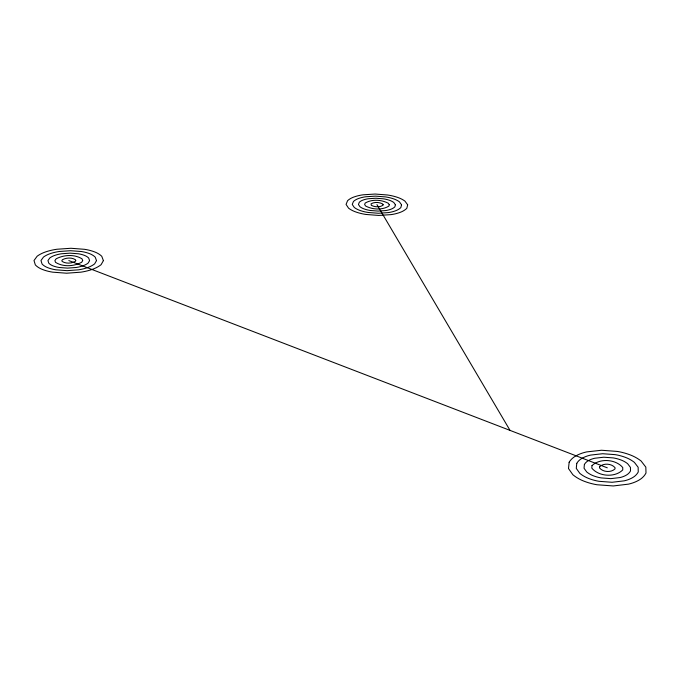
<?xml version="1.0" encoding="UTF-8"?>
<svg xmlns="http://www.w3.org/2000/svg" width="680" height="680" viewBox="0 0 680 680"><rect width="100%" height="100%" fill="white"/><g stroke="black" fill="none" stroke-linecap="round" stroke-linejoin="round"><path stroke-width="1.02" d="M68.808 260.576L607.299 467.823M376.958 204.612L510.034 430.389M599.658 466.701L599.556 467.959C602.998 472.209 611.133 472.796 615.026 468.86L615.026 467.687C611.583 463.479 603.585 462.901 599.658 466.701M592.016 465.587L591.804 468.095C598.663 476.629 615 477.802 622.761 469.897L622.744 467.542C615.842 459.17 599.904 458.014 592.016 465.587M584.392 464.474L584.043 468.239L586.729 471.971A18.012 12.691 20.5 0 0 593.283 475.754A28.033 19.627 20.3 0 0 601.171 477.912L610.869 478.635L619.965 477.564A28.058 19.576 20.5 0 0 626.306 475.133A19.151 13.37 21 0 0 630.505 470.934L630.445 467.406L627.649 463.717A18.207 12.767 21.5 0 0 621.087 460.02A28.705 20.255 21.7 0 0 613.3 457.921L603.789 457.215L594.83 458.235A28.679 20.315 21.5 0 0 588.481 460.581A18.165 12.852 20.9 0 0 584.392 464.474M576.767 463.361L576.274 468.375L579.819 473.365A23.97 16.898 20.3 0 0 588.557 478.423A37.247 26.035 20.1 0 0 599.106 481.321L612.077 482.281L624.231 480.837A37.289 25.951 20.4 0 0 632.681 477.589A25.5 17.765 21 0 0 638.248 471.971L638.146 467.271L634.38 462.358A24.327 17.043 21.6 0 0 625.634 457.444A38.428 27.157 22 0 0 615.281 454.656L602.633 453.721L590.716 455.073A38.386 27.259 21.7 0 0 582.25 458.184A24.25 17.204 20.9 0 0 576.767 463.361M569.152 462.247L568.488 468.52L572.891 474.767A29.92 21.105 20.1 0 0 583.806 481.108A46.393 32.385 19.8 0 0 597.023 484.755L613.292 485.954L628.515 484.135A46.453 32.249 20.2 0 0 639.09 480.054A31.833 22.125 21 0 0 646 473.017L645.83 467.135L641.096 460.998A30.464 21.335 21.8 0 0 630.156 454.886A48.237 34.136 22.2 0 0 617.244 451.418L601.486 450.254L586.619 451.919A48.169 34.297 21.9 0 0 576.045 455.796A30.345 21.573 20.9 0 0 569.152 462.247M407.668 204.816L406.819 208.309A23.919 14.034 6.1 0 1 400.154 212.373A35.062 20.459 5.9 0 1 391.102 214.617L378.76 215.441L366.095 214.472A35.088 20.493 5.6 0 1 356.218 212.109A22.576 13.294 5.4 0 1 348.576 208.182L346.069 204.408L347.574 200.694A22.797 13.549 5.5 0 1 354.067 196.953A35.964 21.53 5.8 0 1 363.086 194.811L375.19 194.046L387.558 194.998A35.938 21.488 6.1 0 1 397.256 197.276A22.763 13.489 6.3 0 1 404.94 201.093L407.668 204.816M401.54 204.773L400.843 207.57A19.159 11.254 6.1 0 1 395.488 210.817A28.118 16.448 5.9 0 1 388.254 212.602L378.394 213.256L368.288 212.483A28.135 16.465 5.6 0 1 360.4 210.605A18.079 10.65 5.5 0 1 354.288 207.468L352.257 204.451L353.447 201.475A18.215 10.812 5.6 0 1 358.615 198.483A28.696 17.127 5.8 0 1 365.84 196.758L375.538 196.137L385.458 196.903A28.679 17.102 6.1 0 1 393.236 198.73A18.19 10.778 6.2 0 1 399.381 201.79L401.54 204.773M395.403 204.739L394.868 206.831A14.382 8.466 6 0 1 390.839 209.261A21.14 12.393 5.9 0 1 385.407 210.588L378.037 211.081L370.473 210.502A21.148 12.41 5.7 0 1 364.565 209.091A13.566 7.998 5.6 0 1 359.975 206.754L358.445 204.493L359.312 202.257A13.643 8.092 5.6 0 1 363.188 200.005A21.462 12.775 5.8 0 1 368.602 198.713L375.896 198.245L383.35 198.815A21.454 12.767 6 0 1 389.19 200.192A13.634 8.066 6.1 0 1 393.796 202.495L395.403 204.739M389.266 204.697L388.892 206.091C382.067 210.29 372.606 209.678 365.653 206.04L364.625 204.535L365.194 203.048C372.002 199.019 381.301 199.623 388.195 203.201L389.266 204.697M383.112 204.655L382.925 205.351C379.508 207.442 374.791 207.136 371.314 205.326L371.076 203.83C374.476 201.807 379.134 202.113 382.585 203.906L383.112 204.655M103.403 260.627L101.082 264.707A26.885 16.396 -5.5 0 1 91.978 269.493A39.423 23.843 -5.5 0 1 80.877 272.17L66.606 273.216L52.657 272.161A39.533 23.843 -5.8 0 1 42.423 269.458A25.509 15.462 -6.2 0 1 35.343 264.92L34 260.525L37.179 256.181A25.789 15.776 -6.5 0 1 45.977 251.787A40.672 25.126 -6.5 0 1 57.001 249.237L70.958 248.276L84.524 249.305A40.562 25.134 -6.2 0 1 94.588 251.898A25.61 15.784 -5.7 0 1 101.77 256.3L103.403 260.627M96.501 260.618L94.622 263.882A21.547 13.141 -5.6 0 1 87.32 267.699A31.637 19.168 -5.6 0 1 78.447 269.832L67.048 270.657L55.93 269.815A31.705 19.168 -5.8 0 1 47.753 267.665A20.417 12.393 -6.2 0 1 42.083 264.044L40.978 260.534L43.495 257.057A20.596 12.597 -6.4 0 1 50.515 253.538A32.427 19.992 -6.4 0 1 59.347 251.481L70.533 250.707L81.413 251.532A32.359 19.992 -6.1 0 1 89.479 253.614A20.476 12.597 -5.8 0 1 95.217 257.15L96.501 260.618M89.59 260.61L88.162 263.058A16.192 9.877 -5.7 0 1 82.671 265.914A23.791 14.45 -5.7 0 1 76.024 267.503L67.498 268.115L59.177 267.486A23.834 14.45 -5.9 0 1 53.057 265.88A15.317 9.316 -6.1 0 1 48.79 263.177L47.948 260.55L49.819 257.941A15.419 9.426 -6.3 0 1 55.072 255.289A24.242 14.909 -6.3 0 1 61.693 253.742L70.099 253.155L78.293 253.776A24.208 14.909 -6.1 0 1 84.346 255.349A15.351 9.426 -5.8 0 1 88.647 258L89.59 260.61M82.671 260.601L81.71 262.233C73.924 266.492 63.121 267.18 55.488 262.31L54.91 260.559L56.142 258.817C63.886 254.728 74.494 254.09 82.05 258.859L82.671 260.601M75.743 260.584L75.259 261.4C71.366 263.525 65.977 263.865 62.16 261.443L61.863 260.567L62.475 259.7C66.351 257.644 71.663 257.329 75.438 259.718L75.743 260.584"/></g></svg>
